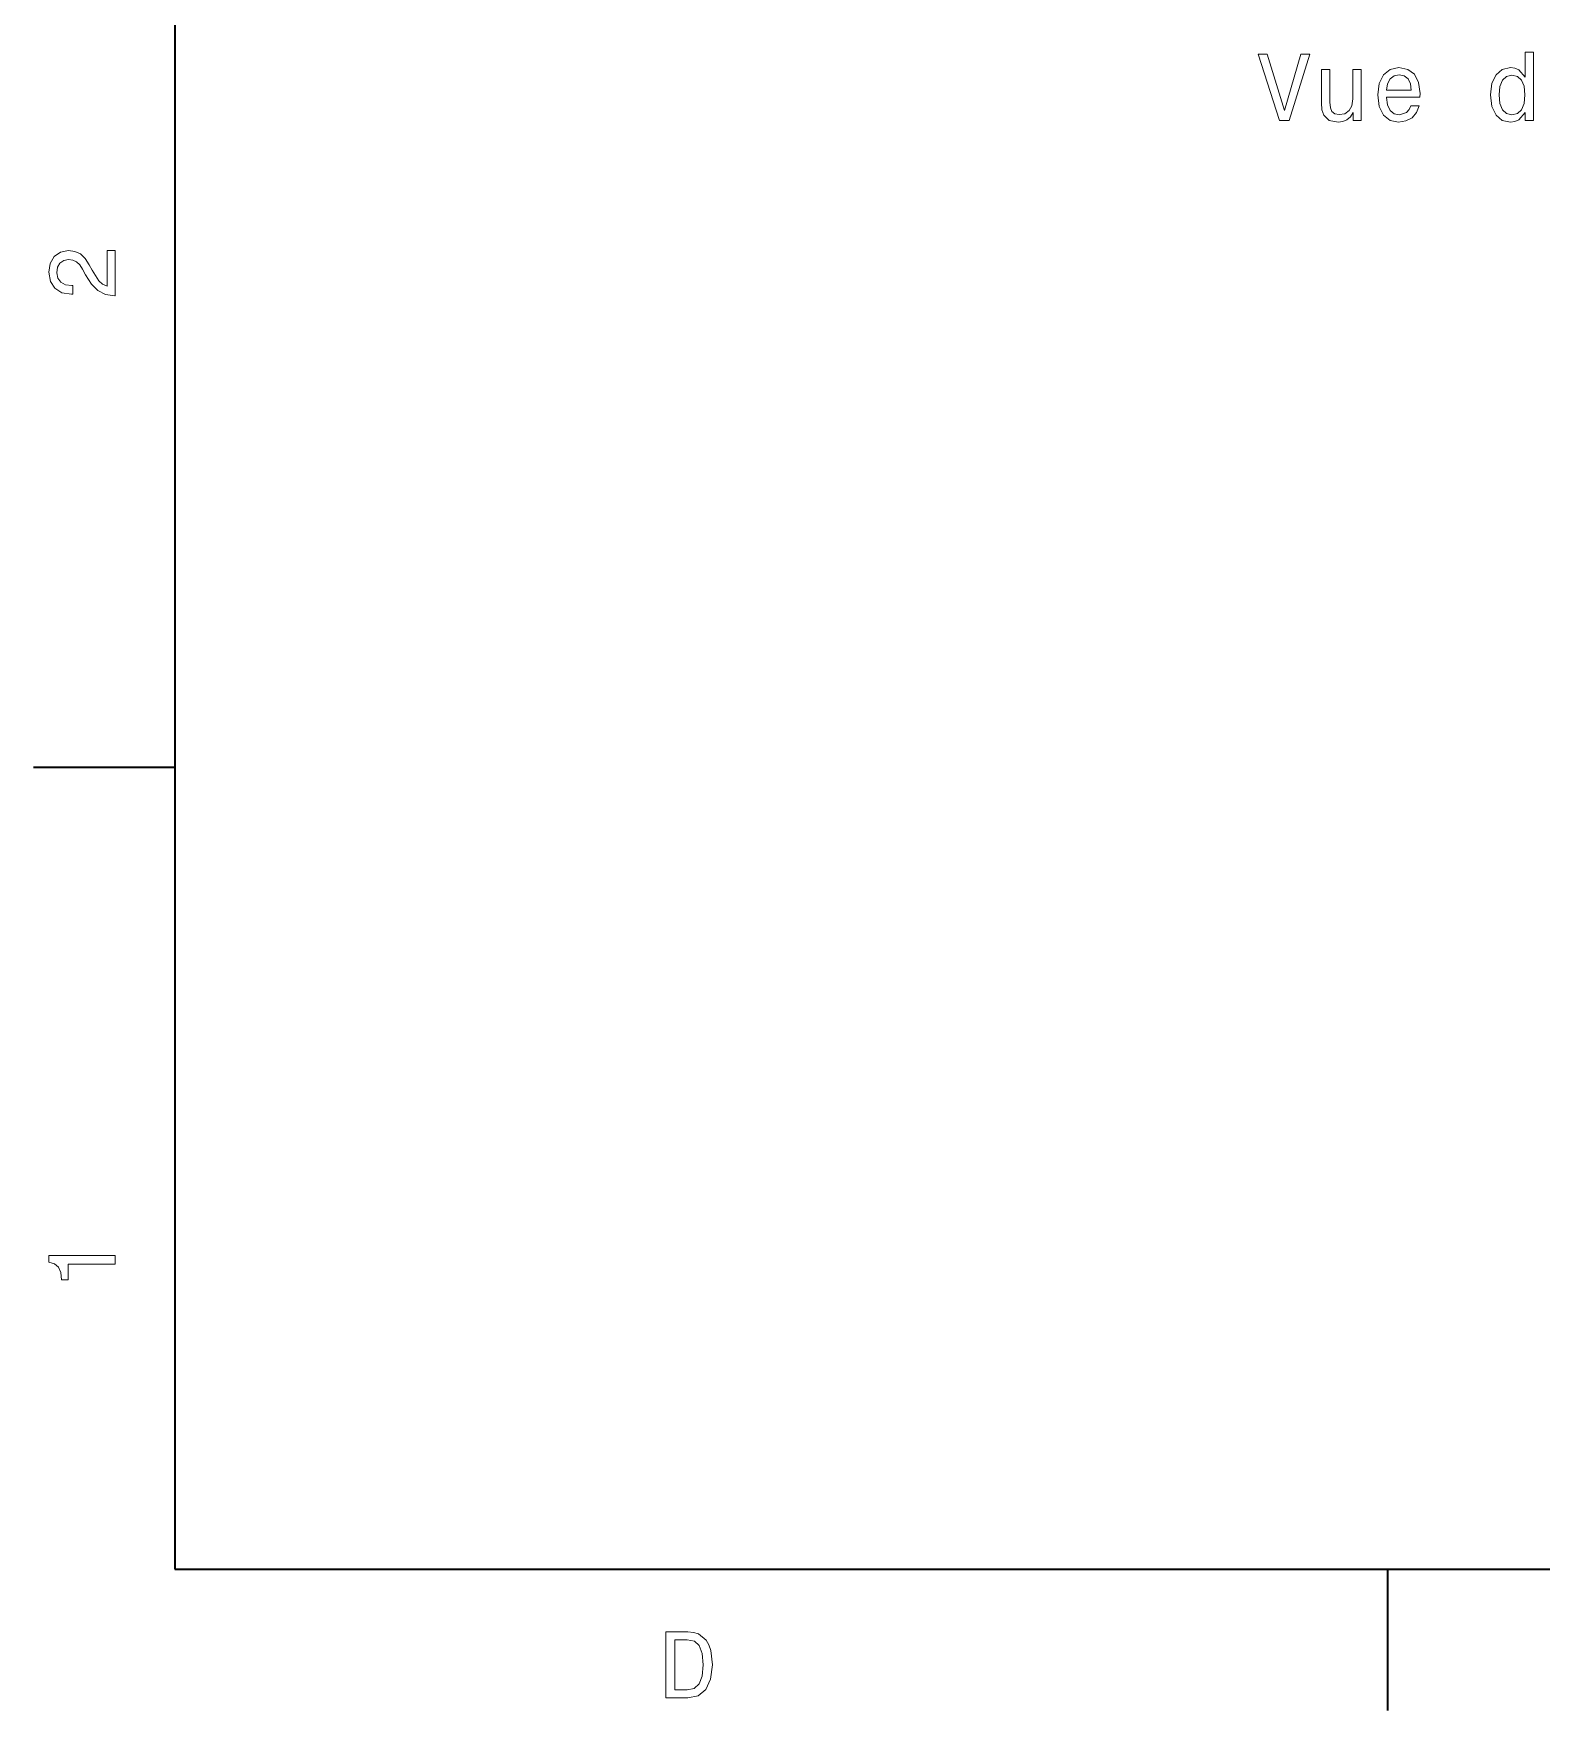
# Model space of a CAD drawing. Extents: x 0 to 297, y 0 to 210.
# Drawn here: x 2.5 to 82.5, y 2.5 to 91.4 of the extents above; entities that cross this region are included whole.
import ezdxf

# ---------------------------------------------------------------- set-up
doc = ezdxf.new("R2010")
doc.units = 0

msp = doc.modelspace()

# ---------------------------------------------------------------- linework, layer by layer
at = {"color": 7, "lineweight": 35}
for p, q in [((10, 200), (10, 10)), ((10, 10), (287, 10))]:
    msp.add_line(p, q, dxfattribs=at)
at = {"color": 7, "lineweight": 35, "ltscale": 0.1875}
for p, q in [((10, 52.5), (2.5, 52.5)), ((74.300003, 10), (74.300003, 2.5))]:
    msp.add_line(p, q, dxfattribs=at)
at = {"color": 7, "lineweight": 13}
for points in [[(69.706177, 90.324852), (68.828659, 87.344307), (67.925919, 90.324852), (67.446815, 90.324852), (68.5765, 86.819809), (69.080818, 86.819809), (70.185287, 90.324852)], [(81.593063, 87.238396), (81.593063, 86.819809), (82.036873, 86.819809), (82.036873, 90.440849), (81.598114, 90.440849), (81.598114, 89.114479), (81.260216, 89.497765), (81.053444, 89.588539), (80.816406, 89.62384), (80.387733, 89.52298), (80.054886, 89.240555), (79.838028, 88.786667), (79.762375, 88.176437), (79.838028, 87.566208), (80.054886, 87.107269), (80.387733, 86.819809), (80.816406, 86.723991), (81.053444, 86.759293), (81.265259, 86.850067)], [(72.90863, 89.528023), (72.464828, 89.528023), (72.464828, 87.964622), (72.414391, 87.601509), (72.268143, 87.339264), (72.041191, 87.177879), (71.743645, 87.127449), (71.506615, 87.167793), (71.355316, 87.288826), (71.269577, 87.495598), (71.249405, 87.788109), (71.249405, 89.528023), (70.805603, 89.528023), (70.805603, 87.747765), (70.820732, 87.389694), (70.916557, 87.09214), (71.209061, 86.819809), (71.678085, 86.723991), (71.930244, 86.759293), (72.147102, 86.850067), (72.333702, 87.006409), (72.485001, 87.233353), (72.485001, 86.819809), (72.90863, 86.819809)], [(74.245087, 88.045311), (76.020302, 88.045311), (76.025345, 88.252083), (75.944649, 88.832054), (75.722748, 89.265778), (75.36972, 89.528023), (74.900703, 89.62384), (74.441772, 89.52298), (74.088745, 89.240555), (73.861801, 88.781624), (73.781105, 88.176437), (73.856758, 87.556122), (74.083702, 87.102226), (74.431686, 86.819809), (74.885574, 86.723991), (75.278946, 86.789551), (75.601715, 86.961021), (75.838745, 87.233353), (75.974915, 87.596466), (75.536148, 87.596466), (75.445374, 87.394737), (75.314247, 87.243439), (74.941048, 87.122406), (74.653587, 87.177879), (74.436729, 87.354393), (74.295517, 87.641853), (74.245087, 88.030182)], [(74.245087, 88.41851), (74.30056, 88.766495), (74.436729, 89.023697), (74.643501, 89.180038), (74.915833, 89.235512), (75.183121, 89.180038), (75.3899, 89.023697), (75.515976, 88.766495), (75.561371, 88.41851)], [(80.892059, 89.225426), (81.184563, 89.154823), (81.406464, 88.958138), (81.53759, 88.630325), (81.588028, 88.176437), (81.53759, 87.717506), (81.406464, 87.389694), (81.184563, 87.187965), (80.892059, 87.122406), (80.614685, 87.187965), (80.402863, 87.389694), (80.261658, 87.722549), (80.216263, 88.176437), (80.261658, 88.625282), (80.402863, 88.953094), (80.614685, 89.154823)], [(6.833213, 77.519447), (6.833213, 79.925072), (6.399496, 79.925072), (6.399496, 78.023773), (6.162464, 78.129684), (5.965778, 78.311241), (5.607709, 78.871033), (5.456412, 79.168587), (5.239553, 79.501442), (4.987392, 79.738472), (4.689842, 79.874641), (4.351945, 79.925072), (3.928314, 79.839333), (3.595461, 79.602303), (3.383646, 79.239189), (3.307997, 78.770172), (3.393732, 78.286018), (3.630764, 77.91787), (4.009006, 77.680832), (4.508286, 77.600143), (4.578891, 77.600143), (4.578891, 78.059074), (4.538545, 78.059074), (4.195605, 78.104462), (3.943444, 78.240631), (3.782061, 78.457489), (3.726585, 78.744957), (3.777017, 79.03746), (3.903098, 79.254318), (4.099784, 79.395531), (4.346902, 79.445961), (4.578891, 79.41066), (4.775577, 79.314842), (4.947046, 79.153458), (5.098343, 78.931557), (5.259727, 78.634003), (5.572406, 78.139771), (5.90526, 77.791786), (6.308718, 77.585014), (6.818084, 77.519447)], [(6.833213, 26.159222), (6.833213, 26.618156), (3.307997, 26.618156), (3.307997, 26.275217), (3.615634, 26.184439), (3.822406, 26.002882), (3.943444, 25.725506), (3.98379, 25.34222), (4.341859, 25.34222), (4.341859, 26.159222)], [(37.194958, 6.666787), (36.029972, 6.666787), (36.029972, 3.166787), (37.194958, 3.166787), (37.744667, 3.277738), (38.153168, 3.615634), (38.405331, 4.165346), (38.496109, 4.916787), (38.415417, 5.683357), (38.314552, 5.985951), (38.173344, 6.228026), (37.764839, 6.555836), (37.497551, 6.636527)], [(37.159653, 6.248199), (37.542938, 6.17255), (37.805187, 5.940562), (37.961525, 5.527017), (38.011959, 4.916787), (37.956482, 4.326729), (37.800144, 3.913184), (37.532852, 3.666066), (37.159653, 3.585375), (36.498989, 3.585375), (36.498989, 6.248199)]]:
    msp.add_lwpolyline(points, close=True, dxfattribs=at)

doc.saveas('drawing.dxf')
